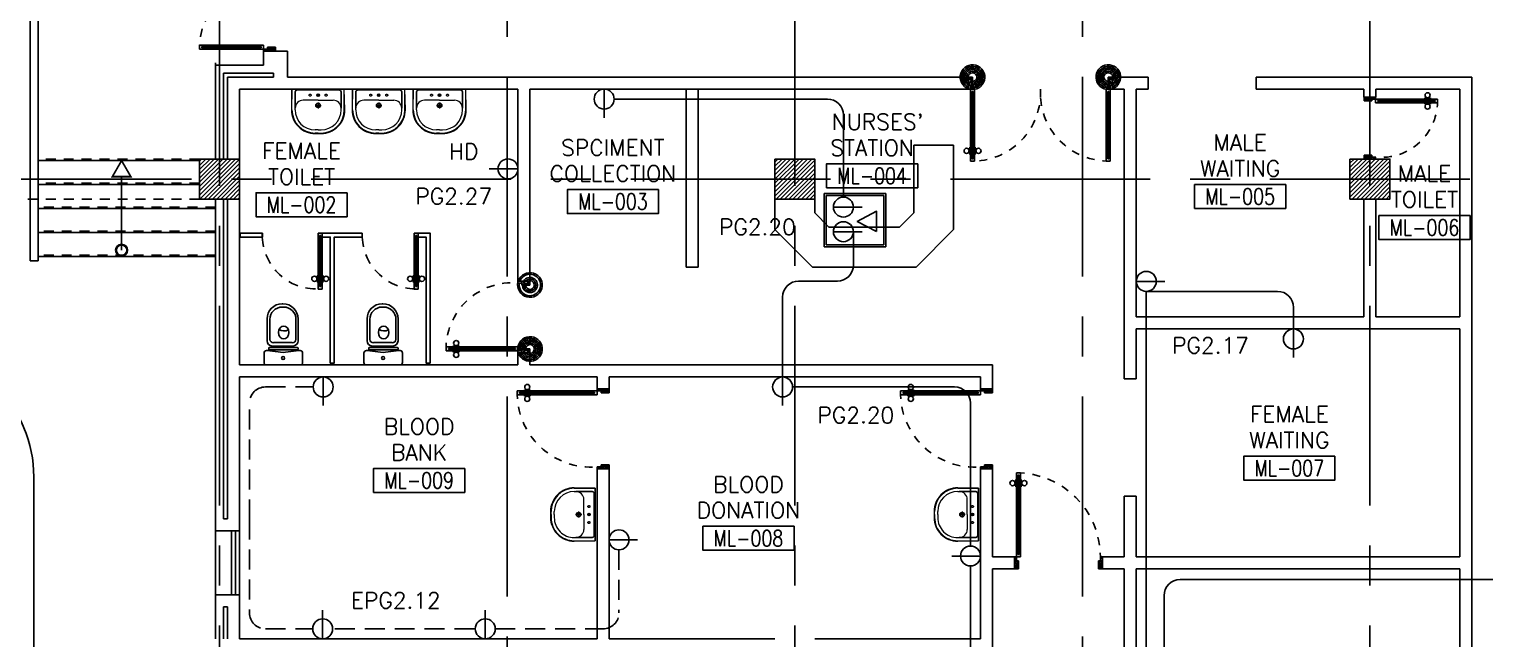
# Model space of a CAD drawing. Extents: x -0.4 to 91.7, y -13.2 to 78.1.
# Drawn here: x 8.82 to 27.04, y 37.22 to 44.84 of the extents above; entities that cross this region are included whole.
import ezdxf
from ezdxf.enums import TextEntityAlignment as Align

# ---------------------------------------------------------------- set-up
doc = ezdxf.new("R2010")
doc.units = 0
doc.header["$MEASUREMENT"] = 0
doc.header["$PDMODE"] = 3
doc.header["$PDSIZE"] = 0.1
for name, pattern in [('CENTERX2', [4, 2.5, -0.5, 0.5, -0.5]), ('DASHED', [0.75, 0.5, -0.25]), ('HIDDEN', [0.375, 0.25, -0.125]), ('HIDDEN2', [0.1875, 0.125, -0.0625])]:
    doc.linetypes.add(name, pattern=pattern)
doc.layers.get('0').update_dxf_attribs({"color": 11, "linetype": 'CONTINUOUS'})
doc.layers.get('DEFPOINTS').update_dxf_attribs({"color": 11, "linetype": 'CONTINUOUS'})
for name, color, linetype in [('A-JEERI', 11, 'CONTINUOUS'), ('AX-DIM', 11, 'CONTINUOUS'), ('AXES', 11, 'CENTERX2'), ('CANOPY-LN', 11, 'CONTINUOUS'), ('COL', 11, 'CONTINUOUS'), ('COUNTER', 11, 'CONTINUOUS'), ('DOOR', 11, 'CONTINUOUS'), ('E-CLINE', 4, 'CONTINUOUS'), ('E-HLINE', 4, 'HIDDEN'), ('E-SOCKETS', 4, 'CONTINUOUS'), ('FIX', 11, 'CONTINUOUS'), ('Handrail', 11, 'CONTINUOUS'), ('HAT', 11, 'CONTINUOUS'), ('INSUL', 11, 'CONTINUOUS'), ('PART', 11, 'CONTINUOUS'), ('RM-BOX', 11, 'CONTINUOUS'), ('RM-NAME', 11, 'CONTINUOUS'), ('RM-NO', 11, 'CONTINUOUS'), ('STR', 11, 'CONTINUOUS'), ('SUNI-FUR', 11, 'CONTINUOUS'), ('WALL', 11, 'CONTINUOUS'), ('WIN', 11, 'CONTINUOUS')]:
    doc.layers.add(name, color=color, linetype=linetype)
doc.styles.add('ROMANS', font='ROMANS.shx', dxfattribs={"width": 0.6})
doc.dimstyles.new('STANDARD in', dxfattribs={"dimtxt": 0.2, "dimasz": 0.1, "dimexe": 0.07, "dimexo": 0.05, "dimgap": 0.1, "dimtad": 1, "dimdec": 0, "dimlfac": 1000, "dimzin": 0, "dimdsep": 46, "dimtxsty": 'ROMANS', "dimblk": 'ARCHTICK', "dimcen": 0.05, "dimdle": 0.05, "dimclrd": 7, "dimclre": 7, "dimclrt": 2, "dimadec": 0, "dimazin": 0, "dimtfac": 1, "dimtdec": 0, "dimtmove": 2, "dimatfit": 3, "dimldrblk": 'ARCHTICK', "dimfxl": 0, "dimtolj": 1, "dimtzin": 0, "dimarcsym": 0})

# ---------------------------------------------------------------- blocks, each defined once
blk = doc.blocks.new('_ARCHTICK')
at = {"color": 0, "linetype": 'ByBlock', "const_width": 0.15}
blk.add_lwpolyline([(-0.5, -0.5), (0.5, 0.5)], dxfattribs=at)
blk = doc.blocks.new('*D167')
at = {"layer": 'AX-DIM', "color": 7, "lineweight": -2}
for p, q in [((1.05, 5.45), (1.05, 64.87)), ((10.901, 64.82), (0.98, 64.82)), ((10.901, 5.5), (0.98, 5.5))]:
    blk.add_line(p, q, dxfattribs=at)
at = {"layer": 'DEFPOINTS', "color": 0}
for p in [(1.05, 64.82), (10.951, 64.82), (10.951, 5.5)]:
    blk.add_point(p, dxfattribs=at)
at = {"layer": 'AX-DIM', "color": 7, "lineweight": -2, "xscale": 0.1, "yscale": 0.1, "zscale": 0.1}
for p, rotation in [((1.05, 64.82), 90), ((1.05, 5.5), 270)]:
    blk.add_blockref('_ARCHTICK', p, dxfattribs=dict(at, rotation=rotation))
at = {"layer": 'AX-DIM', "color": 2, "insert": (0.85, 35.16), "char_height": 0.2, "attachment_point": 5, "rotation": 90, "style": 'ROMANS'}
blk.add_mtext('\\A1;59320', dxfattribs=at)
blk = doc.blocks.new('DOOR90')
at = {"layer": 'DOOR', "color": 7, "linetype": 'ByBlock'}
for p, q in [((-150, 0), (0, 0)), ((-150, 0), (-150, -25)), ((0, -50), (-114, 0)), ((0, -50), (-40, 0)), ((0, -50), (0, 0)), ((-1000, -25), (-1050, -25)), ((-1050, -75), (-1050, -25)), ((-1050, -25), (-1050, -75)), ((-1000, -75), (-1050, -75)), ((-1000, -42), (-1020, -42)), ((-1020, -42), (-1020, -58)), ((-1000, -58), (-1020, -58)), ((-1000, -25), (-1000, -42)), ((-1000, -58), (-1000, -75)), ((-878, -18), (-968, -18)), ((-968, -25), (-968, -18)), ((-968, -75), (-968, -82)), ((-878, -82), (-968, -82)), ((-955, -9), (-890, -9)), ((-955, -18), (-955, -9)), ((-955, -18), (-890, -18)), ((-955, -82), (-890, -82)), ((-955, -82), (-955, -91)), ((-955, -91), (-890, -91)), ((-890, -18), (-890, -9)), ((-890, -82), (-890, -91)), ((-878, -25), (-878, -18)), ((-878, -75), (-878, -82)), ((-200, -25), (-150, -25)), ((-200, -42), (-200, -25)), ((-180, -42), (-200, -42)), ((-200, -58), (-180, -58)), ((-200, -75), (-200, -58)), ((-150, -75), (-200, -75)), ((-180, -58), (-180, -42)), ((-150, -25), (-100, -25)), ((-150, -75), (-150, -25)), ((-100, -25), (-100, -50)), ((0, -50), (-100, -37)), ((-100, -50), (0, -50)), ((-150, -875), (-100, -875)), ((-150, -900), (-150, -875)), ((-150, -900), (0, -900)), ((0, -900), (-150, -900)), ((0, -850), (-114, -900)), ((-100, -875), (-100, -850)), ((0, -850), (-100, -863)), ((-100, -850), (0, -850)), ((0, -850), (-40, -900)), ((0, -850), (0, -900))]:
    blk.add_line(p, q, dxfattribs=at)
at = {"layer": 'DOOR', "linetype": 'ByBlock'}
for p, q in [((-200, -25), (-1000, -25)), ((-200, -42), (-1000, -42)), ((-200, -58), (-1000, -58)), ((-1000, -75), (-200, -75))]:
    blk.add_line(p, q, dxfattribs=at)
at = {"layer": 'DOOR', "color": 7, "linetype": 'ByBlock'}
for centre in [(-923, 24), (-923, -124)]:
    blk.add_circle(centre, 32.4, dxfattribs=at)
for centre, radius, start, end in [((0, -50), 154, 161.1053, 166.2858), ((0, -50), 94.4, 148.0182, 180), ((0, -50), 134, 158.1598, 169.28), ((0, -50), 114, 154.0838, 167.3774), ((0, -50), 74.4, 137.7764, 180), ((0, -50), 54.4, 113.2074, 180), ((0, -50), 34.4, 90, 180), ((0, -50), 14.4, 90, 180), ((0, -850), 154, 193.7142, 198.8947), ((0, -850), 134, 190.72, 201.8402), ((0, -850), 94.4, 180, 211.9818), ((0, -850), 74.4, 180, 222.2236), ((0, -850), 54.4, 180, 246.7926), ((0, -850), 34.4, 180, 270), ((0, -850), 14.4, 180, 270)]:
    blk.add_arc(centre, radius, start, end, dxfattribs=at)
at = {"layer": 'DOOR', "linetype": 'HIDDEN', "ltscale": 0.5}
blk.add_arc((-222, -50), 828, 178.2701, 275.003, dxfattribs=at)
blk = doc.blocks.new('RM1')
at = {"layer": 'RM-BOX'}
blk.add_lwpolyline([(570, -200), (-570, -200), (-570, -500), (570, -500)], close=True, dxfattribs=at)
at = {"layer": 'RM-NAME', "style": 'ROMANS'}
for tag, p in [('ROOMNAME1', (0, 324)), ('ROOMNAME2', (0, 0))]:
    blk.add_attdef(tag, text='', height=200, dxfattribs=at).set_placement(p, align=Align.MIDDLE)
at = {"layer": 'RM-NO', "style": 'ROMANS', "width": 0.8}
blk.add_attdef('ROOMNO', text='', height=200, dxfattribs=at).set_placement((0, -350), align=Align.MIDDLE)
blk = doc.blocks.new('*X100')
at = {"color": 0}
for p, q in [((24139, 47951), (24589, 48401)), ((24139, 48004), (24536, 48401)), ((24139, 48057), (24483, 48401)), ((24139, 48110), (24430, 48401)), ((24139, 48163), (24377, 48401)), ((24139, 48216), (24324, 48401)), ((24139, 48269), (24271, 48401)), ((24139, 48322), (24218, 48401)), ((24139, 48375), (24165, 48401)), ((24142, 47901), (24639, 48398)), ((24195, 47901), (24639, 48345)), ((24248, 47901), (24639, 48292)), ((24301, 47901), (24639, 48239)), ((24354, 47901), (24639, 48186)), ((24407, 47901), (24639, 48133)), ((24460, 47901), (24639, 48080)), ((24513, 47901), (24639, 48027)), ((24566, 47901), (24639, 47974)), ((24620, 47901), (24639, 47921))]:
    blk.add_line(p, q, dxfattribs=at)
blk = doc.blocks.new('COL50')
at = {"layer": 'COL'}
blk.add_lwpolyline([(-250, 250), (-250, -250), (250, -250), (250, 250)], close=True, dxfattribs=at)
blk = doc.blocks.new('A$C5C1537D1')
at = {"layer": 'DOOR', "color": 0, "linetype": 'ByBlock'}
for p, q in [((25, 900), (25, 950)), ((75, 950), (25, 950)), ((25, 950), (75, 950)), ((42, 900), (42, 920)), ((42, 920), (58, 920)), ((58, 900), (58, 920)), ((75, 900), (75, 950)), ((1525, 900), (1525, 950)), ((1525, 950), (1575, 950)), ((1575, 950), (1525, 950)), ((1542, 900), (1542, 920)), ((1558, 920), (1542, 920)), ((1558, 900), (1558, 920)), ((1575, 900), (1575, 950)), ((25, 900), (42, 900)), ((58, 900), (75, 900)), ((1509, 855), (1509, 790)), ((1518, 855), (1509, 855)), ((1518, 790), (1509, 790)), ((1518, 778), (1518, 868)), ((1525, 868), (1518, 868)), ((1518, 855), (1518, 790)), ((1525, 778), (1518, 778)), ((1542, 900), (1525, 900)), ((1575, 900), (1558, 900)), ((1575, 868), (1582, 868)), ((1575, 778), (1582, 778)), ((1582, 778), (1582, 868)), ((1582, 855), (1582, 790)), ((1582, 855), (1591, 855)), ((1582, 790), (1591, 790)), ((1591, 855), (1591, 790)), ((25, 200), (25, 150)), ((42, 200), (25, 200)), ((42, 180), (42, 200)), ((58, 200), (58, 180)), ((75, 200), (58, 200)), ((75, 150), (75, 200)), ((1525, 150), (1525, 200)), ((1525, 200), (1542, 200)), ((1542, 200), (1542, 180)), ((1558, 180), (1558, 200)), ((1558, 200), (1575, 200)), ((1575, 200), (1575, 150)), ((0, 150), (25, 150)), ((0, 0), (0, 150)), ((50, 0), (0, 0)), ((25, 150), (25, 100)), ((75, 150), (25, 150)), ((25, 100), (50, 100)), ((58, 180), (42, 180)), ((50, 100), (50, 0)), ((1525, 150), (1575, 150)), ((1542, 180), (1558, 180)), ((1575, 100), (1550, 100)), ((1550, 100), (1550, 0)), ((1550, 0), (1600, 0)), ((1575, 150), (1575, 100)), ((1600, 150), (1575, 150)), ((1600, 0), (1600, 150))]:
    blk.add_line(p, q, dxfattribs=at)
at = {"layer": 'DOOR', "linetype": 'ByBlock'}
for p, q in [((25, 200), (25, 900)), ((42, 200), (42, 900)), ((58, 200), (58, 900)), ((75, 900), (75, 200)), ((1525, 900), (1525, 200)), ((1542, 200), (1542, 900)), ((1558, 200), (1558, 900)), ((1575, 200), (1575, 900))]:
    blk.add_line(p, q, dxfattribs=at)
at = {"layer": 'DOOR', "color": 9, "linetype": 'ByBlock'}
for p, q in [((50, 0), (0, 114)), ((50, 0), (0, 40)), ((50, 0), (37, 100)), ((1550, 0), (1600, 114)), ((1550, 0), (1563, 100)), ((1550, 0), (1600, 40))]:
    blk.add_line(p, q, dxfattribs=at)
at = {"layer": 'DOOR', "color": 0, "linetype": 'ByBlock'}
for centre in [(1476, 823), (1624, 823)]:
    blk.add_circle(centre, 32.4, dxfattribs=at)
at = {"layer": 'DOOR', "linetype": 'HIDDEN', "ltscale": 0.5}
for centre, start, end in [((50, 199), 356.2751, 91.9062), ((1550, 199), 88.0938, 183.7249)]:
    blk.add_arc(centre, 752, start, end, dxfattribs=at)
at = {"layer": 'DOOR', "color": 9, "linetype": 'ByBlock'}
for centre, radius, start, end in [((50, 0), 154, 103.7142, 108.8947), ((50, 0), 134, 100.72, 111.8402), ((50, 0), 114, 102.6226, 115.9162), ((50, 0), 94.4, 90, 121.9818), ((50, 0), 74.4, 90, 132.2236), ((50, 0), 54.4, 90, 156.7926), ((50, 0), 34.4, 90, 180), ((50, 0), 14.4, 90, 180), ((1550, 0), 94.4, 58.0182, 90), ((1550, 0), 74.4, 47.7764, 90), ((1550, 0), 54.4, 23.2074, 90), ((1550, 0), 34.4, 0, 90), ((1550, 0), 14.4, 0, 90), ((1550, 0), 134, 68.1598, 79.28), ((1550, 0), 114, 64.0838, 77.3774), ((1550, 0), 154, 71.1053, 76.2858)]:
    blk.add_arc(centre, radius, start, end, dxfattribs=at)
at = {"layer": 'WALL', "linetype": 'ByBlock'}
for p, q in [((0, 150), (0, 0)), ((1600, 150), (1600, 0))]:
    blk.add_line(p, q, dxfattribs=at)
blk = doc.blocks.new('LAV-003')
at = {"layer": 'FIX', "linetype": 'ByBlock'}
blk.add_line((-328, -25), (328, -25), dxfattribs=at)
at = {"layer": 'FIX', "linetype": 'Continuous', "lineweight": 20}
for p, q in [((-328, -285), (-328, -25)), ((0, -165), (-187, -165)), ((0, -165), (187, -165)), ((328, -285), (328, -25)), ((-288, -285), (-288, -265)), ((287, -285), (287, -265)), ((0, -535), (-38, -535)), ((0, -535), (38, -535)), ((0, -575), (-38, -575)), ((0, -575), (38, -575))]:
    blk.add_line(p, q, dxfattribs=at)
at = {"layer": 'FIX', "linetype": 'ByBlock', "ltscale": 0.3}
for p, q in [((-288, -265), (-288, -60)), ((0, -35), (-262, -35)), ((0, -35), (262, -35)), ((287, -265), (287, -60))]:
    blk.add_line(p, q, dxfattribs=at)
at = {"layer": 'FIX', "lineweight": 20}
for p, q in [((-16, -101), (15, -101)), ((0, -85), (0, -116))]:
    blk.add_line(p, q, dxfattribs=at)
at = {"layer": 'FIX', "linetype": 'DASHED', "lineweight": 20, "ltscale": 0.04}
for p, q in [((-36, -230), (37, -230)), ((0, -194), (0, -266))]:
    blk.add_line(p, q, dxfattribs=at)
at = {"layer": 'FIX', "linetype": 'Continuous', "lineweight": 20}
blk.add_lwpolyline([(295, -25), (0, -25), (-328, -25), (-334, -285, 0.414214), (-38, -582), (0, -582), (38, -582, 0.414214), (334, -285), (328, -25), (0, -25)], format="xyb", dxfattribs=at)
at = {"layer": 'FIX', "linetype": 'HIDDEN', "lineweight": 20, "ltscale": 0.05}
for centre in [(-100, -101), (100, -101)]:
    blk.add_circle(centre, 12.4, dxfattribs=at)
at = {"layer": 'FIX', "lineweight": 20}
for centre, radius in [((0, -101), 15.5), ((0, -230), 29.5), ((0, -230), 22.5)]:
    blk.add_circle(centre, radius, dxfattribs=at)
at = {"layer": 'FIX', "linetype": 'ByBlock', "ltscale": 0.3}
for centre, start, end in [((-262, -60), 90, 180), ((262, -60), 0, 90)]:
    blk.add_arc(centre, 25, start, end, dxfattribs=at)
at = {"layer": 'FIX', "linetype": 'Continuous', "lineweight": 20}
for centre, radius, start, end in [((-187, -265), 100, 90, 180), ((187, -265), 100, 0, 90), ((-38, -285), 290, 180, 270), ((-38, -285), 250, 180, 270), ((38, -285), 290, 270, 0), ((38, -285), 250, 270, 0)]:
    blk.add_arc(centre, radius, start, end, dxfattribs=at)
blk = doc.blocks.new('*X101')
at = {"color": 0}
for p, q in [((31339, 47939), (31802, 48401)), ((31339, 47992), (31749, 48401)), ((31339, 48045), (31696, 48401)), ((31339, 48098), (31643, 48401)), ((31339, 48151), (31590, 48401)), ((31339, 48204), (31537, 48401)), ((31339, 48257), (31483, 48401)), ((31339, 48310), (31430, 48401)), ((31339, 48363), (31377, 48401)), ((31355, 47901), (31839, 48386)), ((31408, 47901), (31839, 48332)), ((31461, 47901), (31839, 48279)), ((31514, 47901), (31839, 48226)), ((31567, 47901), (31839, 48173)), ((31620, 47901), (31839, 48120)), ((31673, 47901), (31839, 48067)), ((31726, 47901), (31839, 48014)), ((31779, 47901), (31839, 47961)), ((31832, 47901), (31839, 47908))]:
    blk.add_line(p, q, dxfattribs=at)
blk = doc.blocks.new('*X116')
at = {"color": 0}
for p, q in [((38539, 47926), (39014, 48401)), ((38539, 47979), (38961, 48401)), ((38539, 48032), (38908, 48401)), ((38539, 48085), (38855, 48401)), ((38539, 48138), (38802, 48401)), ((38539, 48191), (38749, 48401)), ((38539, 48244), (38696, 48401)), ((38539, 48297), (38643, 48401)), ((38539, 48350), (38590, 48401)), ((38567, 47901), (39039, 48373)), ((38620, 47901), (39039, 48320)), ((38673, 47901), (39039, 48267)), ((38726, 47901), (39039, 48214)), ((38779, 47901), (39039, 48161)), ((38832, 47901), (39039, 48108)), ((38885, 47901), (39039, 48055)), ((38938, 47901), (39039, 48002)), ((38991, 47901), (39039, 47949))]:
    blk.add_line(p, q, dxfattribs=at)
blk = doc.blocks.new('A$C272A55A0')
at = {"layer": 'DOOR', "color": 0, "linetype": 'ByBlock'}
for p, q in [((0, 900), (0, 1050)), ((50, 1050), (0, 1050)), ((25, 950), (50, 950)), ((25, 900), (25, 950)), ((50, 950), (50, 1050)), ((1750, 950), (1750, 1050)), ((1750, 1050), (1800, 1050)), ((1775, 950), (1750, 950)), ((1775, 900), (1775, 950)), ((1800, 1050), (1800, 900)), ((0, 900), (25, 900)), ((75, 900), (25, 900)), ((25, 850), (25, 900)), ((42, 850), (25, 850)), ((58, 870), (42, 870)), ((42, 870), (42, 850)), ((58, 850), (58, 870)), ((75, 850), (58, 850)), ((75, 900), (75, 850)), ((1725, 900), (1775, 900)), ((1725, 900), (1725, 850)), ((1725, 850), (1742, 850)), ((1742, 870), (1758, 870)), ((1742, 850), (1742, 870)), ((1758, 870), (1758, 850)), ((1758, 850), (1775, 850)), ((1800, 900), (1775, 900)), ((1775, 850), (1775, 900)), ((25, 50), (42, 50)), ((25, 50), (25, 0)), ((25, 0), (75, 0)), ((75, 0), (25, 0)), ((42, 50), (42, 30)), ((42, 30), (58, 30)), ((58, 50), (75, 50)), ((58, 50), (58, 30)), ((75, 50), (75, 0)), ((1718, 160), (1709, 160)), ((1709, 95), (1709, 160)), ((1718, 95), (1709, 95)), ((1725, 173), (1718, 173)), ((1718, 173), (1718, 83)), ((1718, 95), (1718, 160)), ((1725, 83), (1718, 83)), ((1742, 50), (1725, 50)), ((1725, 50), (1725, 0)), ((1775, 0), (1725, 0)), ((1725, 0), (1775, 0)), ((1742, 50), (1742, 30)), ((1758, 30), (1742, 30)), ((1775, 50), (1758, 50)), ((1758, 50), (1758, 30)), ((1775, 173), (1782, 173)), ((1775, 83), (1782, 83)), ((1775, 50), (1775, 0)), ((1782, 173), (1782, 83)), ((1782, 160), (1791, 160)), ((1782, 95), (1782, 160)), ((1782, 95), (1791, 95)), ((1791, 95), (1791, 160))]:
    blk.add_line(p, q, dxfattribs=at)
at = {"layer": 'DOOR', "color": 9, "linetype": 'ByBlock'}
for p, q in [((50, 1050), (0, 1010)), ((50, 1050), (0, 937)), ((50, 1050), (37, 950)), ((1750, 1050), (1800, 1010)), ((1750, 1050), (1800, 937)), ((1750, 1050), (1763, 950))]:
    blk.add_line(p, q, dxfattribs=at)
at = {"layer": 'DOOR', "linetype": 'ByBlock'}
for p, q in [((25, 850), (25, 50)), ((42, 850), (42, 50)), ((58, 850), (58, 50)), ((75, 50), (75, 850)), ((1725, 50), (1725, 850)), ((1742, 850), (1742, 50)), ((1758, 850), (1758, 50)), ((1775, 850), (1775, 50))]:
    blk.add_line(p, q, dxfattribs=at)
at = {"layer": 'DOOR', "color": 0, "linetype": 'ByBlock'}
for centre in [(1676, 128), (1824, 128)]:
    blk.add_circle(centre, 32.4, dxfattribs=at)
at = {"layer": 'DOOR', "color": 9, "linetype": 'ByBlock'}
for centre, radius, start, end in [((50, 1050), 54.4, 203.2074, 270), ((50, 1050), 74.4, 227.7764, 270), ((50, 1050), 94.4, 238.0182, 270), ((50, 1050), 114, 244.0838, 257.3774), ((50, 1050), 134, 248.1598, 259.28), ((50, 1050), 34.4, 180, 270), ((50, 1050), 14.4, 180, 270), ((1750, 1050), 14.4, 270, 0), ((1750, 1050), 34.4, 270, 0), ((1750, 1050), 54.4, 270, 336.7926), ((1750, 1050), 74.4, 270, 312.2236), ((1750, 1050), 94.4, 270, 301.9818), ((1750, 1050), 114, 282.6226, 295.9162), ((1750, 1050), 134, 280.72, 291.8402), ((50, 1050), 154, 251.1053, 256.2858), ((1750, 1050), 154, 283.7142, 288.8947)]:
    blk.add_arc(centre, radius, start, end, dxfattribs=at)
at = {"layer": 'DOOR', "linetype": 'HIDDEN', "ltscale": 0.5}
for centre, start, end in [((50, 851), 268.3174, 3.2965), ((1750, 851), 176.7035, 271.6826)]:
    blk.add_arc(centre, 851, start, end, dxfattribs=at)
at = {"layer": 'WALL', "linetype": 'ByBlock'}
blk.add_line((1800, 900), (1800, 1050), dxfattribs=at)
blk = doc.blocks.new('DOOR110')
at = {"layer": 'DOOR', "color": 7, "linetype": 'ByBlock'}
for p, q in [((-150, 0), (-150, -25)), ((-150, 0), (0, 0)), ((0, -50), (-114, 0)), ((0, -50), (-40, 0)), ((0, -50), (0, 0)), ((-1200, -25), (-1200, -75)), ((-1200, -75), (-1200, -25)), ((-1150, -25), (-1200, -25)), ((-1150, -75), (-1200, -75)), ((-1170, -42), (-1170, -58)), ((-1150, -42), (-1170, -42)), ((-1150, -58), (-1170, -58)), ((-1150, -25), (-1150, -42)), ((-1150, -58), (-1150, -75)), ((-1118, -25), (-1118, -18)), ((-1028, -18), (-1118, -18)), ((-1118, -75), (-1118, -82)), ((-1028, -82), (-1118, -82)), ((-1105, -18), (-1105, -9)), ((-1105, -9), (-1040, -9)), ((-1105, -18), (-1040, -18)), ((-1105, -82), (-1105, -91)), ((-1105, -82), (-1040, -82)), ((-1105, -91), (-1040, -91)), ((-1040, -18), (-1040, -9)), ((-1040, -82), (-1040, -91)), ((-1028, -25), (-1028, -18)), ((-1028, -75), (-1028, -82)), ((-200, -42), (-200, -25)), ((-200, -25), (-150, -25)), ((-180, -42), (-200, -42)), ((-200, -75), (-200, -58)), ((-200, -58), (-180, -58)), ((-150, -75), (-200, -75)), ((-180, -58), (-180, -42)), ((-150, -75), (-150, -25)), ((-150, -25), (-100, -25)), ((-100, -25), (-100, -50)), ((0, -50), (-100, -37)), ((-100, -50), (0, -50)), ((-150, -1075), (-100, -1075)), ((-150, -1100), (-150, -1075)), ((0, -1050), (-114, -1100)), ((-100, -1075), (-100, -1050)), ((0, -1050), (-100, -1063)), ((-100, -1050), (0, -1050)), ((0, -1050), (-40, -1100)), ((0, -1050), (0, -1100)), ((-150, -1100), (0, -1100)), ((0, -1100), (-150, -1100))]:
    blk.add_line(p, q, dxfattribs=at)
at = {"layer": 'DOOR', "linetype": 'ByBlock'}
for p, q in [((-200, -25), (-1150, -25)), ((-200, -42), (-1150, -42)), ((-200, -58), (-1150, -58)), ((-1150, -75), (-200, -75))]:
    blk.add_line(p, q, dxfattribs=at)
at = {"layer": 'DOOR', "color": 7, "linetype": 'ByBlock'}
for centre in [(-1073, 24), (-1073, -124)]:
    blk.add_circle(centre, 32.4, dxfattribs=at)
for centre, radius, start, end in [((0, -50), 154, 161.1053, 166.2858), ((0, -50), 94.4, 148.0182, 180), ((0, -50), 134, 158.1598, 169.28), ((0, -50), 114, 154.0838, 167.3774), ((0, -50), 74.4, 137.7764, 180), ((0, -50), 54.4, 113.2074, 180), ((0, -50), 34.4, 90, 180), ((0, -50), 14.4, 90, 180), ((0, -1050), 154, 193.7142, 198.8947), ((0, -1050), 134, 190.72, 201.8402), ((0, -1050), 94.4, 180, 211.9818), ((0, -1050), 74.4, 180, 222.2236), ((0, -1050), 54.4, 180, 246.7926), ((0, -1050), 34.4, 180, 270), ((0, -1050), 14.4, 180, 270)]:
    blk.add_arc(centre, radius, start, end, dxfattribs=at)
at = {"layer": 'DOOR', "linetype": 'HIDDEN', "ltscale": 0.5}
blk.add_arc((-150, -25), 1050, 180, 270, dxfattribs=at)
blk = doc.blocks.new('A$C3CD36B94')
at = {"layer": 'DOOR', "color": 0, "linetype": 'ByBlock'}
for p, q in [((106, 950), (56, 950)), ((56, 800), (56, 950)), ((106, 850), (106, 950)), ((806, 950), (856, 950)), ((806, 850), (806, 950)), ((856, 800), (856, 950)), ((856, 950), (856, 800)), ((56, 800), (81, 800)), ((81, 850), (106, 850)), ((81, 800), (81, 850)), ((131, 800), (81, 800)), ((81, 750), (81, 800)), ((114, 770), (98, 770)), ((98, 770), (98, 750)), ((114, 750), (114, 770)), ((131, 800), (131, 750)), ((831, 850), (806, 850)), ((831, 800), (831, 850)), ((856, 800), (831, 800)), ((98, 750), (81, 750)), ((131, 750), (114, 750)), ((65, 95), (65, 160)), ((74, 160), (65, 160)), ((74, 95), (65, 95)), ((74, 173), (74, 83)), ((81, 173), (74, 173)), ((74, 95), (74, 160)), ((81, 83), (74, 83)), ((81, 50), (81, 0)), ((81, 50), (98, 50)), ((131, 0), (81, 0)), ((81, 0), (131, 0)), ((98, 50), (98, 30)), ((98, 30), (114, 30)), ((114, 50), (114, 30)), ((114, 50), (131, 50)), ((131, 173), (138, 173)), ((131, 83), (138, 83)), ((131, 50), (131, 0)), ((138, 173), (138, 83)), ((138, 95), (138, 160)), ((138, 160), (147, 160)), ((138, 95), (147, 95)), ((147, 95), (147, 160))]:
    blk.add_line(p, q, dxfattribs=at)
at = {"layer": 'DOOR', "color": 9, "linetype": 'ByBlock'}
for p, q in [((106, 950), (56, 910)), ((106, 950), (56, 837)), ((106, 950), (93, 850)), ((806, 950), (819, 850)), ((806, 950), (856, 837)), ((806, 950), (856, 910))]:
    blk.add_line(p, q, dxfattribs=at)
at = {"layer": 'DOOR', "linetype": 'ByBlock'}
for p, q in [((81, 750), (81, 50)), ((98, 750), (98, 50)), ((114, 750), (114, 50)), ((131, 50), (131, 750))]:
    blk.add_line(p, q, dxfattribs=at)
at = {"layer": 'DOOR', "color": 0, "linetype": 'ByBlock'}
for centre in [(32, 128), (179, 128)]:
    blk.add_circle(centre, 32.4, dxfattribs=at)
at = {"layer": 'DOOR', "color": 9, "linetype": 'ByBlock'}
for centre, radius, start, end in [((106, 950), 34.4, 180, 270), ((106, 950), 14.4, 180, 270), ((806, 950), 34.4, 270, 0), ((806, 950), 14.4, 270, 0), ((106, 950), 54.4, 203.2074, 270), ((106, 950), 74.4, 227.7764, 270), ((106, 950), 94.4, 238.0182, 270), ((106, 950), 114, 244.0838, 257.3774), ((106, 950), 134, 248.1598, 259.28), ((106, 950), 154, 251.1053, 256.2858), ((806, 950), 54.4, 270, 336.7926), ((806, 950), 74.4, 270, 312.2236), ((806, 950), 94.4, 270, 301.9818), ((806, 950), 134, 280.72, 291.8402), ((806, 950), 154, 283.7142, 288.8947)]:
    blk.add_arc(centre, radius, start, end, dxfattribs=at)
at = {"layer": 'DOOR', "linetype": 'HIDDEN', "ltscale": 0.5}
blk.add_arc((106, 729), 729, 268.0335, 5.6617, dxfattribs=at)
blk = doc.blocks.new('2')
at = {"layer": 'SUNI-FUR', "linetype": 'Continuous'}
for p, q in [((0.014, 0.765), (0.004, 0.765)), ((-0.185, 0.576), (-0.185, 0.3)), ((-0.159, 0.57), (-0.159, 0.32)), ((0.016, 0.724), (-0.003, 0.724)), ((0.168, 0.32), (0.168, 0.57)), ((0.203, 0.3), (0.203, 0.576)), ((-0.065, 0.438), (-0.07, 0.406)), ((-0.07, 0.406), (-0.065, 0.375)), ((-0.005, 0.487), (-0.029, 0.481)), ((0.019, 0.481), (-0.005, 0.487)), ((0.06, 0.406), (0.055, 0.438)), ((0.057, 0.377), (0.06, 0.406)), ((-0.186, 0.199), (-0.186, 0.208)), ((-0.176, 0.218), (0.172, 0.218)), ((0.172, 0.189), (-0.176, 0.189)), ((-0.122, 0.237), (0.009, 0.237)), ((-0.113, 0.279), (0.008, 0.279)), ((-0.029, 0.331), (-0.005, 0.326)), ((-0.005, 0.326), (0.019, 0.331)), ((0.001, 0.279), (0.123, 0.279)), ((0.008, 0.279), (0.001, 0.279)), ((0.009, 0.237), (0.14, 0.237)), ((0.182, 0.208), (0.182, 0.199)), ((-0.241, 0.03), (-0.241, 0.15)), ((-0.211, 0.18), (-0.17, 0.18)), ((0.211, 0), (-0.211, 0)), ((0.174, 0.18), (0.211, 0.18)), ((0.174, 0.18), (0.174, 0.18)), ((0.241, 0.15), (0.241, 0.03))]:
    blk.add_line(p, q, dxfattribs=at)
blk.add_circle((0.002, 0.087), 0.0184, dxfattribs=at)
for centre, radius, start, end in [((0.004, 0.576), 0.189, 90, 180), ((0.014, 0.576), 0.189, 0, 90), ((-0.005, 0.57), 0.154, 90, 180), ((0.014, 0.57), 0.154, 0, 90), ((0.013, 0.412), 0.082, 141.0758, 161.504), ((0.013, 0.401), 0.082, 198.496, 218.9242), ((-0.007, 0.537), 0.112, 239.4234, 302.9162), ((0.002, 0.421), 0.0682, 117.1532, 141.0758), ((-0.012, 0.421), 0.0682, 38.9242, 62.8468), ((-0.023, 0.412), 0.082, 18.496, 38.9242), ((-0.029, 0.406), 0.0901, 321.0758, 341.504), ((-0.176, 0.208), 0.01, 90, 180), ((-0.176, 0.199), 0.01, 180, 270), ((-0.122, 0.3), 0.063, 180, 270), ((-0.116, 0.322), 0.0432, 183.5129, 273.5129), ((0.002, 0.392), 0.0682, 218.9242, 242.8468), ((-0.012, 0.392), 0.0682, 297.1532, 321.0758), ((0.125, 0.322), 0.0432, 266.4871, 356.4871), ((0.14, 0.3), 0.063, 270, 0), ((0.172, 0.208), 0.01, 0, 90), ((0.172, 0.199), 0.01, 270, 0), ((-0.211, 0.15), 0.03, 90, 180), ((-0.211, 0.03), 0.03, 180, 270), ((-0.201, -0.252), 0.433, 79.7535, 85.8109), ((0.075, 1.126), 0.973, 258.1938, 265.7347), ((-0.07, 1.126), 0.973, 274.2653, 281.8062), ((0.206, -0.252), 0.433, 94.1891, 100.2465), ((0.211, 0.15), 0.03, 0, 90), ((0.211, 0.03), 0.03, 270, 0)]:
    blk.add_arc(centre, radius, start, end, dxfattribs=at)
blk = doc.blocks.new('A$C24ED45A6')
at = {"layer": 'DOOR', "color": 0, "linetype": 'ByBlock'}
for p, q in [((925, 1100), (925, 1150)), ((925, 1150), (975, 1150)), ((975, 1150), (925, 1150)), ((942, 1100), (925, 1100)), ((942, 1100), (942, 1120)), ((958, 1120), (942, 1120)), ((958, 1100), (958, 1120)), ((975, 1100), (958, 1100)), ((975, 1100), (975, 1150)), ((909, 1055), (909, 990)), ((918, 1055), (909, 1055)), ((918, 990), (909, 990)), ((918, 978), (918, 1068)), ((925, 1068), (918, 1068)), ((918, 1055), (918, 990)), ((925, 978), (918, 978)), ((975, 1068), (982, 1068)), ((975, 978), (982, 978)), ((982, 978), (982, 1068)), ((982, 1055), (982, 990)), ((982, 1055), (991, 1055)), ((982, 990), (991, 990)), ((991, 1055), (991, 990)), ((925, 150), (925, 200)), ((925, 200), (942, 200)), ((942, 200), (942, 180)), ((958, 180), (958, 200)), ((958, 200), (975, 200)), ((975, 200), (975, 150)), ((0, 0), (0, 150)), ((0, 150), (25, 150)), ((50, 0), (0, 0)), ((25, 150), (25, 100)), ((25, 100), (50, 100)), ((50, 100), (50, 0)), ((925, 150), (975, 150)), ((942, 180), (958, 180)), ((975, 100), (950, 100)), ((950, 100), (950, 0)), ((1000, 150), (975, 150)), ((975, 150), (975, 100)), ((1000, 150), (1000, 0)), ((950, 0), (1000, 0))]:
    blk.add_line(p, q, dxfattribs=at)
at = {"layer": 'DOOR', "linetype": 'ByBlock'}
for p, q in [((925, 1100), (925, 200)), ((942, 200), (942, 1100)), ((958, 200), (958, 1100)), ((975, 200), (975, 1100))]:
    blk.add_line(p, q, dxfattribs=at)
at = {"layer": 'DOOR', "color": 9, "linetype": 'ByBlock'}
for p, q in [((50, 0), (0, 114)), ((50, 0), (0, 40)), ((50, 0), (37, 100)), ((950, 0), (1000, 114)), ((950, 0), (963, 100)), ((950, 0), (1000, 40))]:
    blk.add_line(p, q, dxfattribs=at)
at = {"layer": 'DOOR', "color": 0, "linetype": 'ByBlock'}
for centre in [(876, 1023), (1024, 1023)]:
    blk.add_circle(centre, 32.4, dxfattribs=at)
at = {"layer": 'DOOR', "linetype": 'HIDDEN', "ltscale": 0.5}
blk.add_arc((950, 222), 928, 88.456, 184.4816, dxfattribs=at)
at = {"layer": 'DOOR', "color": 9, "linetype": 'ByBlock'}
for centre, radius, start, end in [((50, 0), 154, 103.7142, 108.8947), ((50, 0), 134, 100.72, 111.8402), ((50, 0), 114, 102.6226, 115.9162), ((50, 0), 94.4, 90, 121.9818), ((50, 0), 74.4, 90, 132.2236), ((50, 0), 54.4, 90, 156.7926), ((50, 0), 34.4, 90, 180), ((50, 0), 14.4, 90, 180), ((950, 0), 94.4, 58.0182, 90), ((950, 0), 74.4, 47.7764, 90), ((950, 0), 54.4, 23.2074, 90), ((950, 0), 34.4, 0, 90), ((950, 0), 14.4, 0, 90), ((950, 0), 134, 68.1598, 79.28), ((950, 0), 114, 64.0838, 77.3774), ((950, 0), 154, 71.1053, 76.2858)]:
    blk.add_arc(centre, radius, start, end, dxfattribs=at)
at = {"layer": 'WALL'}
blk.add_line((1000, 0), (1000, 150), dxfattribs=at)

msp = doc.modelspace()

# ---------------------------------------------------------------- linework, layer by layer
at = {"layer": 'AXES'}
for p, q in [((11.2014, -1.1143), (11.2014, 77.3632)), ((18.4014, -1.1143), (18.4014, 77.3632)), ((25.6014, -1.1143), (25.6014, 77.3632)), ((14.8014, 5.75), (14.8014, 64.57)), ((22.0014, 5.75), (22.0014, 64.57)), ((0.35, 42.97), (69.4414, 42.97))]:
    msp.add_line(p, q, dxfattribs=at)
at = {"layer": 'CANOPY-LN', "linetype": 'HIDDEN2'}
msp.add_line((8.8014, 42.72), (10.9514, 42.72), dxfattribs=at)
at = {"layer": 'COUNTER'}
for p, q in [((19.8899, 43.395), (20.3899, 43.395)), ((19.8899, 43.395), (19.8899, 42.5475)), ((20.3899, 43.395), (20.3899, 42.3404)), ((18.1514, 42.3404), (18.1514, 42.72)), ((18.6514, 42.5475), (18.6514, 42.72)), ((18.6514, 42.5475), (18.8289, 42.37)), ((19.8899, 42.5475), (19.7124, 42.37)), ((18.1514, 42.3404), (18.6218, 41.87)), ((18.8289, 42.37), (19.7124, 42.37)), ((20.3899, 42.3404), (19.9195, 41.87)), ((18.6218, 41.87), (19.9195, 41.87))]:
    msp.add_line(p, q, dxfattribs=at)
at = {"layer": 'DOOR', "linetype": 'ByBlock'}
for p, q in [((12.4371, 42.295), (12.4371, 42.245)), ((12.4371, 42.295), (12.4871, 42.295)), ((13.6371, 42.295), (13.6371, 42.245)), ((13.6371, 42.295), (13.6871, 42.295)), ((12.4371, 41.645), (12.4371, 42.245)), ((12.4371, 42.245), (12.4541, 42.245)), ((12.4541, 42.245), (12.4541, 42.265)), ((12.4541, 42.265), (12.4701, 42.265)), ((12.4541, 42.245), (12.4541, 41.645)), ((12.4701, 42.265), (12.4701, 42.245)), ((12.4701, 42.245), (12.4701, 41.645)), ((12.4701, 42.245), (12.4871, 42.245)), ((12.4871, 42.245), (12.4871, 41.645)), ((13.6371, 41.645), (13.6371, 42.245)), ((13.6371, 42.245), (13.6541, 42.245)), ((13.6541, 42.245), (13.6541, 42.265)), ((13.6541, 42.265), (13.6701, 42.265)), ((13.6541, 42.245), (13.6541, 41.645)), ((13.6701, 42.265), (13.6701, 42.245)), ((13.6701, 42.245), (13.6701, 41.645)), ((13.6701, 42.245), (13.6871, 42.245)), ((13.6871, 42.245), (13.6871, 41.645)), ((12.4209, 41.69), (12.4209, 41.7548)), ((12.4299, 41.7548), (12.4209, 41.7548)), ((12.4299, 41.7674), (12.4299, 41.6774)), ((12.4371, 41.7674), (12.4299, 41.7674)), ((12.4299, 41.69), (12.4299, 41.7548)), ((12.4871, 41.7674), (12.4943, 41.7674)), ((12.4943, 41.7674), (12.4943, 41.6774)), ((12.4943, 41.69), (12.4943, 41.7548)), ((12.4943, 41.7548), (12.5033, 41.7548)), ((12.5033, 41.69), (12.5033, 41.7548)), ((13.6209, 41.69), (13.6209, 41.7548)), ((13.6299, 41.7548), (13.6209, 41.7548)), ((13.6299, 41.7674), (13.6299, 41.6774)), ((13.6371, 41.7674), (13.6299, 41.7674)), ((13.6299, 41.69), (13.6299, 41.7548)), ((13.6871, 41.7674), (13.6943, 41.7674)), ((13.6943, 41.7674), (13.6943, 41.6774)), ((13.6943, 41.69), (13.6943, 41.7548)), ((13.6943, 41.7548), (13.7033, 41.7548)), ((13.7033, 41.69), (13.7033, 41.7548)), ((12.4299, 41.69), (12.4209, 41.69)), ((12.4371, 41.6774), (12.4299, 41.6774)), ((12.4371, 41.645), (12.4371, 41.595)), ((12.4541, 41.645), (12.4371, 41.645)), ((12.4371, 41.595), (12.4871, 41.595)), ((12.4871, 41.595), (12.4371, 41.595)), ((12.4541, 41.645), (12.4541, 41.625)), ((12.4701, 41.625), (12.4541, 41.625)), ((12.4701, 41.645), (12.4701, 41.625)), ((12.4871, 41.645), (12.4701, 41.645)), ((12.4871, 41.6774), (12.4943, 41.6774)), ((12.4871, 41.645), (12.4871, 41.595)), ((12.4943, 41.69), (12.5033, 41.69)), ((13.6299, 41.69), (13.6209, 41.69)), ((13.6371, 41.6774), (13.6299, 41.6774)), ((13.6371, 41.645), (13.6371, 41.595)), ((13.6541, 41.645), (13.6371, 41.645)), ((13.6371, 41.595), (13.6871, 41.595)), ((13.6871, 41.595), (13.6371, 41.595)), ((13.6541, 41.645), (13.6541, 41.625)), ((13.6701, 41.625), (13.6541, 41.625)), ((13.6701, 41.645), (13.6701, 41.625)), ((13.6871, 41.645), (13.6701, 41.645)), ((13.6871, 41.6774), (13.6943, 41.6774)), ((13.6871, 41.645), (13.6871, 41.595)), ((13.6943, 41.69), (13.7033, 41.69))]:
    msp.add_line(p, q, dxfattribs=at)
at = {"layer": 'DOOR', "color": 0, "linetype": 'ByBlock'}
for p, q in [((12.4871, 42.245), (12.4871, 42.295)), ((13.6871, 42.245), (13.6871, 42.295))]:
    msp.add_line(p, q, dxfattribs=at)
at = {"layer": 'DOOR', "linetype": 'ByBlock'}
for centre in [(12.3886, 41.7224), (12.5356, 41.7224), (13.5886, 41.7224), (13.7356, 41.7224)]:
    msp.add_circle(centre, 0.0324, dxfattribs=at)
at = {"layer": 'DOOR', "linetype": 'HIDDEN', "ltscale": 0.5}
for centre in [(12.4121, 42.27), (13.6621, 42.27)]:
    msp.add_arc(centre, 0.6755, 182.1211, 272.1211, dxfattribs=at)
at = {"layer": 'E-CLINE', "color": 4}
for p, q in [((16.1412, 43.9701), (18.8105, 43.9701)), ((19.0105, 42.7443), (19.0105, 43.7701)), ((19.1354, 42.306), (19.1354, 41.8944)), ((18.9354, 41.6944), (18.4499, 41.6944)), ((18.2499, 40.495), (18.2499, 41.4944))]:
    msp.add_line(p, q, dxfattribs=at)
at = {"layer": 'E-CLINE'}
for p, q in [((22.8014, 36.8072), (22.8014, 41.5651)), ((22.8014, 41.5651), (24.4435, 41.5651)), ((24.6435, 41.095), (24.6435, 41.3651)), ((18.3749, 40.37), (20.4014, 40.37)), ((20.6014, 38.3811), (20.6014, 40.17)), ((20.6014, 38.1311), (20.6014, 35.5028)), ((28.6264, 37.9612), (23.2238, 37.9612)), ((23.0238, 37.7612), (23.0238, 37.0714))]:
    msp.add_line(p, q, dxfattribs=at)
at = {"layer": 'E-CLINE', "color": 4}
for centre, start, end in [((18.8105, 43.7701), 0, 90), ((18.9354, 41.8944), 270, 0), ((18.4499, 41.4944), 90, 180)]:
    msp.add_arc(centre, 0.2, start, end, dxfattribs=at)
at = {"layer": 'E-CLINE'}
for centre, start, end in [((24.4435, 41.3651), 0, 90), ((20.4014, 40.17), 0, 90), ((23.2238, 37.7612), 90, 180)]:
    msp.add_arc(centre, 0.2, start, end, dxfattribs=at)
at = {"layer": 'E-HLINE', "color": 4}
for p, q in [((11.7764, 40.37), (12.3735, 40.37)), ((11.5764, 38.7131), (11.5764, 40.17)), ((11.5764, 38.7131), (11.5764, 37.545)), ((16.2014, 38.3329), (16.2014, 37.545)), ((11.7764, 37.345), (12.3673, 37.345)), ((14.3937, 37.345), (12.6173, 37.345)), ((14.6525, 37.345), (16.0014, 37.345))]:
    msp.add_line(p, q, dxfattribs=at)
for centre, start, end in [((11.7764, 40.17), 90, 180), ((11.7764, 37.545), 180, 270), ((16.0014, 37.545), 270, 0)]:
    msp.add_arc(centre, 0.2, start, end, dxfattribs=at)
at = {"layer": 'E-SOCKETS'}
for p, q in [((16.0162, 44.0951), (16.0162, 43.7367)), ((14.9365, 43.097), (14.5782, 43.097)), ((18.7702, 42.7905), (18.7702, 42.1231)), ((19.5399, 42.7905), (18.7702, 42.7905)), ((19.5399, 42.1231), (19.5399, 42.7905)), ((18.8855, 42.6193), (19.2438, 42.6193)), ((18.8855, 42.6193), (19.2438, 42.6193)), ((18.8855, 42.3116), (19.2438, 42.3116)), ((18.7702, 42.1231), (19.5399, 42.1231)), ((22.6764, 41.6901), (23.0348, 41.6901)), ((24.6435, 41.095), (24.6435, 40.7367)), ((12.4985, 40.495), (12.4985, 40.1367)), ((18.2499, 40.495), (18.2499, 40.1367)), ((16.0764, 38.4579), (16.4348, 38.4579)), ((20.7264, 38.2561), (20.3681, 38.2561)), ((12.4923, 37.22), (12.4923, 37.5783)), ((14.5275, 37.22), (14.5275, 37.5783))]:
    msp.add_line(p, q, dxfattribs=at)
at = {"layer": 'E-SOCKETS', "color": 8}
for p, q in [((18.7952, 42.7655), (18.7952, 42.1481)), ((19.5149, 42.7655), (18.7952, 42.7655)), ((19.5149, 42.1481), (19.5149, 42.7655)), ((18.7952, 42.1481), (19.5149, 42.1481))]:
    msp.add_line(p, q, dxfattribs=at)
at = {"layer": 'E-SOCKETS'}
msp.add_lwpolyline([(19.4259, 42.3146), (19.4259, 42.5672), (19.1837, 42.4409), (19.1837, 42.4409)], close=True, dxfattribs=at)
for centre in [(16.0162, 43.9701), (14.8115, 43.097), (19.0105, 42.6193), (19.0105, 42.3116), (22.8014, 41.6901), (24.6435, 40.97), (12.4985, 40.37), (18.2499, 40.37), (16.2014, 38.4579), (20.6014, 38.2561), (12.4923, 37.345), (14.5275, 37.345)]:
    msp.add_circle(centre, 0.125, dxfattribs=at)
at = {"layer": 'Handrail'}
for p, q in [((8.8305, 41.9493), (8.8305, 46.345)), ((8.9305, 41.9493), (8.9305, 46.345)), ((8.9305, 41.9493), (8.8305, 41.9493))]:
    msp.add_line(p, q, dxfattribs=at)
at = {"layer": 'INSUL'}
for p, q in [((11.2514, 43.22), (11.2514, 44.295)), ((11.2514, 44.295), (11.8764, 44.295)), ((11.8764, 44.295), (11.8764, 44.245)), ((11.3014, 43.22), (11.3014, 44.245)), ((11.3014, 44.245), (11.8764, 44.245)), ((11.2514, 38.72), (11.2514, 42.72)), ((11.3014, 38.72), (11.3014, 42.72)), ((11.2514, 38.72), (11.3014, 38.72)), ((11.2514, 37.62), (11.3014, 37.62)), ((11.2514, 37.22), (11.2514, 37.62)), ((11.3014, 37.22), (11.3014, 37.62))]:
    msp.add_line(p, q, dxfattribs=at)
at = {"layer": 'PART'}
msp.add_line((11.7371, 42.245), (11.7371, 42.295), dxfattribs=at)
msp.add_lwpolyline([(11.7372, 42.293), (11.7372, 42.243), (11.4602, 42.243), (11.4602, 42.293)], close=True, dxfattribs=at)
for points in [[(12.9871, 42.295), (12.9871, 42.245), (12.6371, 42.245), (12.6371, 40.668), (12.5871, 40.668), (12.5871, 42.245), (12.4871, 42.245), (12.4871, 42.295), (12.9871, 42.295)], [(13.6871, 42.295), (13.6871, 42.245), (13.7871, 42.245), (13.7871, 40.668), (13.8371, 40.668), (13.8371, 42.295), (13.6871, 42.295)]]:
    msp.add_lwpolyline(points, dxfattribs=at)
at = {"layer": 'STR'}
for p, q in [((11.1514, 44.395), (11.1514, 44.425)), ((10.9505, 43.2), (8.9305, 43.2)), ((10.9505, 42.9), (8.9305, 42.9)), ((9.9755, 42.08), (9.9755, 43)), ((11.1505, 42.6), (8.9305, 42.6)), ((11.1505, 42.3), (8.9305, 42.3)), ((11.1505, 42), (8.9305, 42))]:
    msp.add_line(p, q, dxfattribs=at)
at = {"layer": 'STR', "linetype": 'HIDDEN2'}
for p, q in [((10.9505, 43.22), (8.9305, 43.22)), ((10.9505, 42.92), (8.9305, 42.92)), ((11.1505, 42.62), (8.9305, 42.62)), ((11.1505, 42.32), (8.9305, 42.32)), ((11.1505, 42.02), (8.9305, 42.02))]:
    msp.add_line(p, q, dxfattribs=at)
at = {"layer": 'STR', "const_width": 0.0215}
msp.add_lwpolyline([(9.8601, 43), (10.091, 43), (9.9755, 43.2)], close=True, dxfattribs=at)
at = {"layer": 'STR'}
for radius in [0.075, 0.065]:
    msp.add_circle((9.9755, 42.08), radius, dxfattribs=at)
at = {"layer": 'WALL'}
for p, q in [((11.7514, 44.57), (12.0514, 44.57)), ((11.7514, 44.57), (11.7514, 44.395)), ((12.0514, 44.245), (12.0514, 44.57)), ((11.1514, 43.22), (11.1514, 44.395)), ((11.1514, 44.395), (11.7514, 44.395)), ((12.0514, 44.245), (20.5764, 44.245)), ((20.5764, 44.245), (20.5764, 44.095)), ((22.3764, 44.245), (22.3764, 44.095)), ((22.3764, 44.245), (22.8264, 44.245)), ((22.8264, 44.245), (22.8264, 44.095)), ((26.8764, 44.245), (24.1769, 44.245)), ((24.1769, 44.095), (24.1769, 44.245)), ((26.8764, 44.245), (26.8764, 33.37)), ((11.4514, 43.22), (11.4514, 44.095)), ((11.4514, 44.095), (14.9365, 44.095)), ((14.9365, 44.095), (14.9365, 41.695)), ((15.0865, 44.095), (15.0865, 41.695)), ((15.0865, 44.095), (20.5764, 44.095)), ((17.044, 41.87), (17.044, 44.095)), ((17.194, 41.87), (17.194, 44.095)), ((22.3764, 44.095), (22.5264, 44.095)), ((22.5264, 44.095), (22.5264, 40.4731)), ((22.6764, 44.095), (22.6764, 41.245)), ((22.8264, 44.095), (22.6764, 44.095)), ((25.5264, 44.095), (24.1769, 44.095)), ((25.5264, 44.095), (25.5264, 43.995)), ((25.6764, 43.995), (25.5264, 43.995)), ((26.7264, 44.095), (25.6764, 44.095)), ((25.6764, 44.095), (25.6764, 43.995)), ((26.7264, 44.095), (26.7264, 41.245)), ((11.1514, 38.57), (11.1514, 42.72)), ((11.4514, 40.645), (11.4514, 42.72)), ((25.5264, 42.72), (25.5264, 41.245)), ((25.6764, 41.245), (25.6764, 42.72)), ((17.194, 41.87), (17.044, 41.87)), ((14.9365, 41.695), (15.0865, 41.695)), ((25.5264, 41.245), (22.6764, 41.245)), ((26.7264, 41.245), (25.6764, 41.245)), ((26.7264, 41.095), (22.6764, 41.095)), ((22.6764, 41.095), (22.6764, 40.4731)), ((26.7264, 41.095), (26.7264, 38.245)), ((11.4514, 40.645), (14.9365, 40.645)), ((14.9365, 40.795), (15.0865, 40.795)), ((14.9365, 40.795), (14.9365, 40.645)), ((15.0865, 40.795), (15.0865, 40.645)), ((15.0865, 40.645), (20.8764, 40.645)), ((20.8764, 40.645), (20.8764, 40.345)), ((11.4514, 40.495), (15.9264, 40.495)), ((11.4514, 38.57), (11.4514, 40.495)), ((15.9264, 40.345), (15.9264, 40.495)), ((16.0764, 40.495), (20.7264, 40.495)), ((16.0764, 40.345), (16.0764, 40.495)), ((20.7264, 40.495), (20.7264, 40.345)), ((22.5264, 40.4731), (22.6764, 40.4731)), ((15.9264, 40.345), (16.0764, 40.345)), ((20.7264, 40.345), (20.8764, 40.345)), ((8.8764, 39.2455), (8.8764, 33.47)), ((15.9264, 39.345), (16.0764, 39.345)), ((15.9264, 39.345), (15.9264, 37.22)), ((16.0764, 39.345), (16.0764, 37.22)), ((20.7264, 39.345), (20.8764, 39.345)), ((20.7264, 39.345), (20.7264, 37.22)), ((20.8764, 39.345), (20.8764, 38.245)), ((22.6764, 39.0063), (22.5264, 39.0063)), ((22.5264, 39.0063), (22.5264, 38.245)), ((22.6764, 39.0063), (22.6764, 38.245)), ((11.1514, 38.57), (11.4514, 38.57)), ((20.8764, 38.27), (20.8764, 38.245)), ((20.8764, 38.245), (21.1514, 38.245)), ((20.8764, 38.095), (20.8764, 36.745)), ((20.8764, 38.095), (21.1514, 38.095)), ((21.1514, 38.095), (21.1514, 38.245)), ((22.2514, 38.095), (22.2514, 38.245)), ((22.2514, 38.245), (22.5264, 38.245)), ((22.2514, 38.095), (22.5264, 38.095)), ((22.5264, 38.095), (22.5264, 36.295)), ((26.7264, 38.245), (22.6764, 38.245)), ((22.6764, 38.095), (22.6764, 36.295)), ((26.7264, 38.095), (22.6764, 38.095)), ((26.7264, 38.095), (26.7264, 33.37)), ((11.1514, 37.77), (11.4514, 37.77)), ((11.1514, 37.22), (11.1514, 37.77)), ((11.4514, 37.22), (11.4514, 37.77)), ((11.4514, 37.22), (15.9264, 37.22)), ((16.0764, 37.22), (18.1514, 37.22)), ((18.6514, 37.22), (20.7264, 37.22))]:
    msp.add_line(p, q, dxfattribs=at)
msp.add_arc((7.3014, 39.2455), 1.575, 0, 180, dxfattribs=at)
at = {"layer": 'WIN'}
for p, q in [((11.1514, 37.77), (11.1514, 38.57)), ((11.3514, 37.77), (11.3514, 38.57)), ((11.4014, 37.77), (11.4014, 38.57)), ((11.4514, 37.77), (11.4514, 38.57))]:
    msp.add_line(p, q, dxfattribs=at)

# ---------------------------------------------------------------- block references
at = {"layer": 'A-JEERI', "linetype": 'ByBlock', "xscale": 0.001000000047497451, "yscale": 0.0009999999892897904, "zscale": 0.001}
for p in [(12.4355, 44.12), (13.1943, 44.12), (13.9549, 44.12)]:
    msp.add_blockref('LAV-003', p, dxfattribs=at)
at = {"layer": 'COL', "xscale": 0.001000000047497451, "yscale": 0.0009999999892897904, "zscale": 0.001}
for p in [(11.2014, 42.97), (18.4014, 42.97), (25.6014, 42.97)]:
    msp.add_blockref('COL50', p, dxfattribs=at)
at = {"layer": 'DOOR', "color": 0}
for name, p, xscale, yscale, zscale, rotation in [('A$C5C1537D1', (11.9014, 44.57), 0.0009999999892897904, 0.0009999999892897904, 0.001, 90), ('A$C3CD36B94', (26.4472, 44.0492), -0.0009687500132713467, 0.0009687500132713467, 0.0009687500000000003, 90), ('DOOR90', (15.0865, 40.795), -0.001000000047497451, 0.0009999999892897904, 0.001, 180), ('A$C24ED45A6', (16.0764, 39.345), 0.0009999999892897904, 0.0009999999892897904, 0.001, 90), ('A$C24ED45A6', (20.8764, 39.345), 0.0009999999892897904, 0.0009999999892897904, 0.001, 90)]:
    msp.add_blockref(name, p, dxfattribs=dict(at, xscale=xscale, yscale=yscale, zscale=zscale, rotation=rotation))
at = {"layer": 'DOOR', "color": 0, "xscale": -0.001000000047497451, "yscale": 0.0009999999892897904, "zscale": 0.001}
msp.add_blockref('A$C272A55A0', (22.3764, 43.1946), dxfattribs=at)
at = {"layer": 'DOOR', "xscale": -0.0009999999892897904, "yscale": 0.0009999999892897904, "zscale": 0.001, "rotation": 90}
msp.add_blockref('DOOR110', (21.1514, 38.095), dxfattribs=at)
at = {"layer": 'HAT', "xscale": 0.001000000047497451, "yscale": 0.0009999999892897904, "zscale": 0.001}
for p, values in [((19.37, 43.3607), {'ROOMNO': 'ML-004', 'ROOMNAME2': 'STATION', 'ROOMNAME1': " NURSES'"}), ((12.2283, 42.9991), {'ROOMNO': 'ML-002', 'ROOMNAME2': 'TOILET', 'ROOMNAME1': 'FEMALE'}), ((16.1257, 43.0389), {'ROOMNO': 'ML-003', 'ROOMNAME2': 'COLLECTION', 'ROOMNAME1': 'SPCIMENT'}), ((23.9771, 43.1017), {'ROOMNO': 'ML-005', 'ROOMNAME2': 'WAITING', 'ROOMNAME1': 'MALE'}), ((26.2841, 42.7137), {'ROOMNO': 'ML-006', 'ROOMNAME2': 'TOILET', 'ROOMNAME1': 'MALE'}), ((24.5922, 39.7045), {'ROOMNO': 'ML-007', 'ROOMNAME2': 'WAITING', 'ROOMNAME1': 'FEMALE'}), ((13.7002, 39.5518), {'ROOMNO': 'ML-009', 'ROOMNAME2': 'BANK', 'ROOMNAME1': 'BLOOD'}), ((17.8223, 38.8274), {'ROOMNO': 'ML-008', 'ROOMNAME2': 'DONATION', 'ROOMNAME1': 'BLOOD'})]:
    msp.add_blockref('RM1', p, dxfattribs=at).add_auto_attribs(values)
for name in ['*X100', '*X101', '*X116']:
    msp.add_blockref(name, (-13.1878, -5.181), dxfattribs=at)
at = {"layer": 'SUNI-FUR', "xscale": -1}
for p in [(11.9994, 40.645), (13.2506, 40.645)]:
    msp.add_blockref('2', p, dxfattribs=at)
at = {"layer": 'WALL', "xscale": 0.0009999999892897904, "yscale": 0.0009999999892897904, "zscale": 0.001, "rotation": 270}
for p in [(15.9264, 38.7748), (20.7264, 38.7748)]:
    msp.add_blockref('LAV-003', p, dxfattribs=at)

# ---------------------------------------------------------------- texts
at = {"layer": 'E-SOCKETS', "style": 'ROMANS'}
for s, p in [('HD', (14.0731, 43.2153)), ('PG2.27', (13.6528, 42.654)), ('PG2.20', (17.4539, 42.2709)), ('PG2.17', (23.1256, 40.7894)), ('PG2.20', (18.6868, 39.9176)), ('EPG2.12', (12.847, 37.6013))]:
    msp.add_text(s, height=0.2, dxfattribs=at).set_placement(p)

# ---------------------------------------------------------------- dimensions: what is measured, and where the dimension line sits
at = {"layer": 'AX-DIM'}
dim = msp.add_linear_dim(base=(1.05, 64.82), p1=(10.9514, 5.5), p2=(10.9514, 64.82), angle=90, dimstyle='STANDARD in', dxfattribs=at)
dim.commit()
dim.dimension.update_dxf_attribs({"geometry": '*D167', "text_midpoint": (0.85, 35.16)})

doc.saveas('drawing.dxf')
